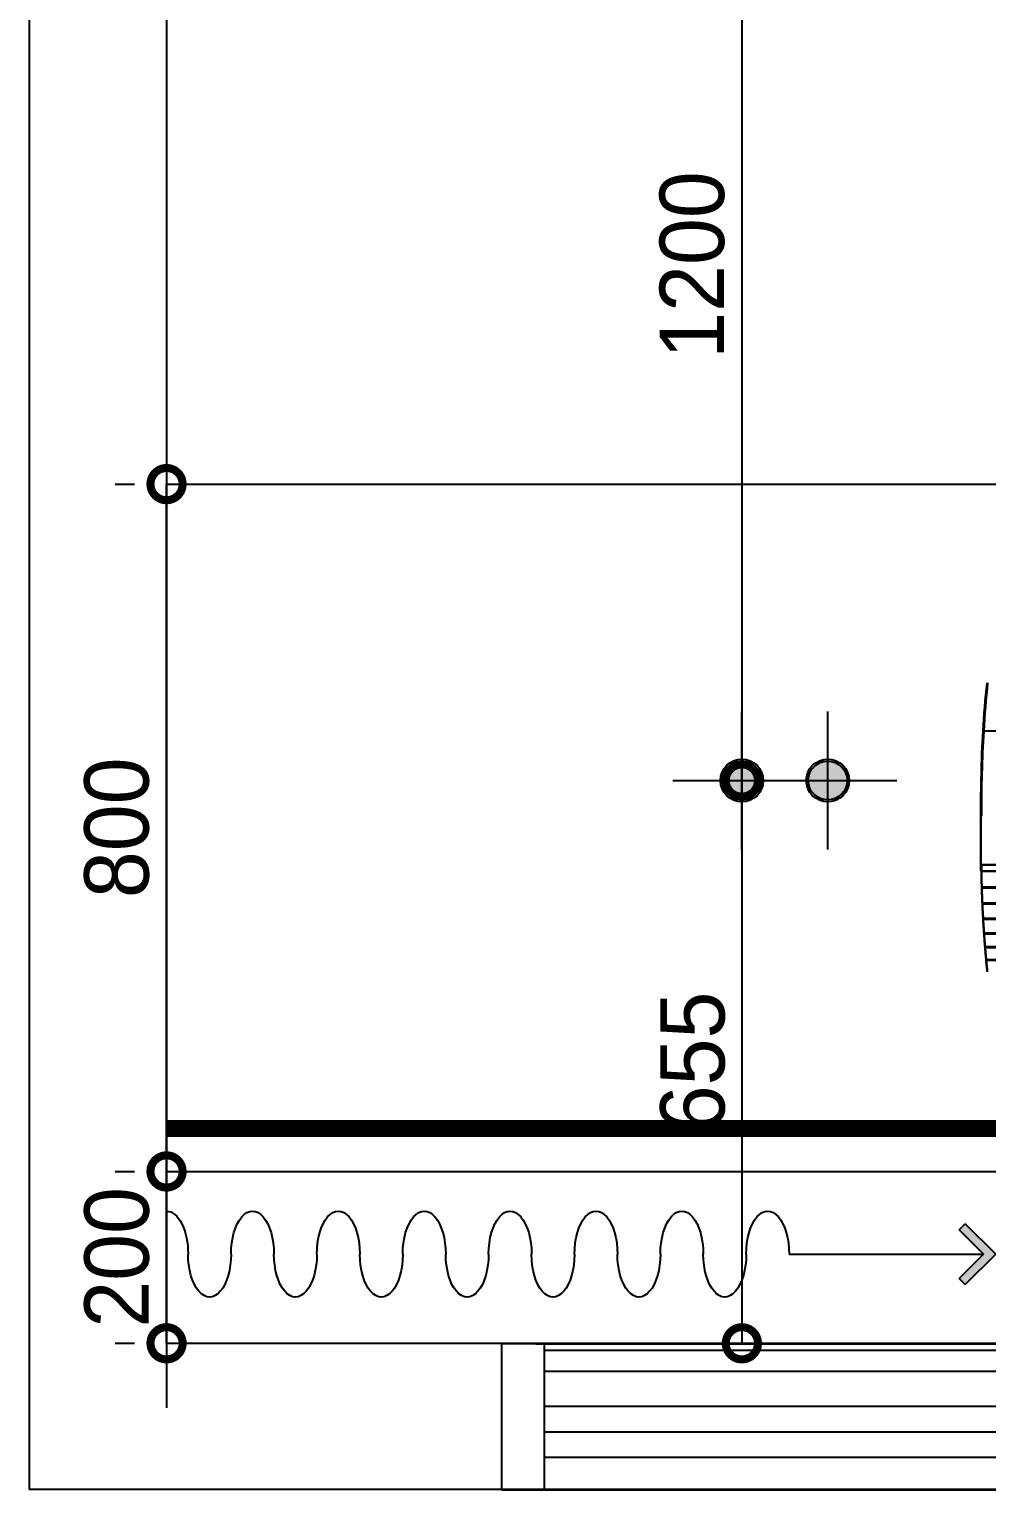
# Model space of a CAD drawing. Header units: millimetres. Extents: x 144680 to 246943, y -177515 to -149396.
# Drawn here: x 217732 to 218847, y -175230 to -173531 of the extents above; entities that cross this region are included whole.
import ezdxf

# ---------------------------------------------------------------- set-up
doc = ezdxf.new("R2010")
doc.units = ezdxf.units.MM
doc.header["$LTSCALE"] = 50
doc.linetypes.add('HID', pattern=[2.5, 1.5, -1])
for name, color, linetype in [('01. F-소품', 3, 'Continuous'), ('06-LIGHT', 4, 'Continuous'), ('07-DIM WAL', 5, 'Continuous'), ('3.기호.계단선', 30, 'Continuous'), ('CEIL-LIGHT', 7, 'Continuous'), ('RC-LIGHT', 7, 'Continuous'), ('WALL', 2, 'Continuous'), ('win', 4, 'Continuous')]:
    doc.layers.add(name, color=color, linetype=linetype)
doc.styles.add('스타일1', font='')
doc.styles.get('스타일1').set_extended_font_data('HYwulM')
doc.dimstyles.new('30', dxfattribs={"dimscale": 30, "dimtxt": 2.5, "dimasz": 2.5, "dimexe": 1.25, "dimexo": 2, "dimtad": 1, "dimdec": 0, "dimtxsty": '스타일1', "dimblk": 'DOTSMALL', "dimcen": 2.5, "dimclrd": 1, "dimclre": 1, "dimclrt": 2, "dimadec": 0, "dimazin": 0, "dimtfac": 1, "dimtix": 1, "dimtmove": 0, "dimatfit": 3, "dimldrblk": 'DOTSMALL', "dimfxl": 1.25, "dimarcsym": 0})

# ---------------------------------------------------------------- blocks, each defined once
blk = doc.blocks.new('vudauseeh')
at = {"layer": 'WALL', "color": 2}
for p, q in [((134460, -167830), (134460, -175230)), ((134620, -170750), (134620, -173600)), ((134620, -173600), (134620, -175060)), ((134620, -175060), (137660, -175060)), ((137860, -175230), (134460, -175230))]:
    blk.add_line(p, q, dxfattribs=at)
at = {"layer": 'win'}
for p, q in [((135050, -175060.5), (137570, -175060.5)), ((135060, -175133), (137560, -175133)), ((135060, -175133), (137560, -175133)), ((135060, -175230.5), (137560, -175230.5))]:
    blk.add_line(p, q, dxfattribs=at)
blk.add_lwpolyline([(135010, -175230.5), (135060, -175230.5), (135060, -175060.5), (135010, -175060.5)], close=True, dxfattribs=at)
for points in [[(135060, -175068), (136390, -175068), (136390, -175093), (135060, -175093)], [(135060, -175163), (136390, -175163), (136390, -175193), (135060, -175193)]]:
    blk.add_lwpolyline(points, dxfattribs=at)
blk = doc.blocks.new('cjswjdeh2')
blk.add_blockref('vudauseeh', (85552.9, 2316.5))
blk = doc.blocks.new('*U29')
at = {"color": 8}
for p, q in [((0.2, 194), (0, 194)), ((0, 194), (0, 194)), ((0.1, 190.6), (0.1, 190.6)), ((0.1, 190.5), (0.1, 190.5)), ((0.1, 189.4), (0.1, 189.4)), ((0.2, 193.2), (0.2, 193.2)), ((0.2, 186.8), (0.2, 186.8)), ((0.2, 186.8), (0.2, 186.8)), ((5.9, 91.5), (5.9, 91.5)), ((7.3, 75.5), (7.3, 75.5))]:
    blk.add_line(p, q, dxfattribs=at)
blk.add_arc((0.9, 193.8), 0.2, 90, 99.4283, dxfattribs=at)
for centre, major_axis, ratio, start_param, end_param in [((1.2, 194), (-1, -0.011), 0.000851, 5.81073, 6.230827), ((0.7, 193.8), (-0.5, 0.021), 0.710917, 0.074486, 0.971745), ((0.8, 194), (-0.436, 0.245), 0.699022, 0.689796, 1.432768), ((0.8, 194.1), (-0.393, 0.309), 0.676566, 0.870738, 1.553972), ((0.9, 193.8), (0.033, -0.197), 0.348188, 3.1344, 4.658358), ((0.9, 193.8), (0, -0.2), 0.351833, 3.141593, 4.716068), ((1, 193.8), (0, -0.2), 0.205027, 3.141593, 4.714452), ((1.1, 186.3), (0, -0.2), 0.201921, 4.714424, 6.229723), ((1.8, 166.3), (0.127, 0.79), 0.18902, 1.609012, 3.142438), ((1.8, 166.3), (0, -0.8), 0.192414, 4.720156, 6.283185), ((2.5, 146.3), (0.111, 0.792), 0.18309, 1.608242, 3.142333), ((2.6, 146.3), (0, -0.8), 0.1863, 4.724017, 6.283185), ((3.5, 127.3), (0.096, 0.794), 0.175481, 1.613044, 3.142228), ((3.5, 127.3), (0, -0.8), 0.179084, 4.733363, 6.283185), ((4.6, 109.3), (0.081, 0.796), 0.16865, 1.619684, 3.142132), ((4.6, 109.3), (0, -0.8), 0.172581, 4.743891, 6.283185), ((5.9, 92.3), (0.067, 0.797), 0.161273, 1.629867, 3.14204), ((5.9, 92.3), (0, -0.8), 0.165536, 4.757669, 6.283185), ((7.3, 76.3), (0, -0.8), 0.154906, 4.774382, 6.283185), ((7.2, 76.3), (0.052, 0.798), 0.150698, 1.642644, 3.141934)]:
    blk.add_ellipse(centre, major_axis=major_axis, ratio=ratio, start_param=start_param, end_param=end_param, dxfattribs=at)
for points, degree in [([(7.6, 420), (5.6, 400.1), (3.9, 380.1), (2.7, 360)], 3), ([(2.9, 360.2), (4.1, 380.2), (5.7, 400.1), (7.8, 420)], 3), ([(8.6, 420), (6.6, 400.1), (4.9, 380.1), (3.7, 360.1)], 3), ([(2.7, 360), (0.6, 324.7), (-0.3, 289.4), (0, 194)], 3), ([(0.2, 194), (-0.2, 289.4), (0.7, 324.7), (2.9, 360)], 3), ([(3.7, 360), (1.6, 324.9), (0.6, 289.6), (1, 254.4)], 3), ([(2.8, 360.1), (2.7, 360.1), (2.7, 360), (2.7, 360)], 3), ([(2.8, 360.1), (2.8, 360.1), (2.9, 360.1), (2.9, 360.2)], 3), ([(3.7, 360.1), (3.3, 360.2), (2.9, 360.2), (2.9, 360.2)], 3), ([(2.9, 360), (2.9, 360.1), (2.9, 360.1), (2.9, 360.2)], 3), ([(2.9, 360), (2.9, 360), (3.3, 360), (3.7, 360)], 3), ([(0.2, 193.2), (0.1, 192.4)], 1), ([(0.1, 191.9), (0.1, 190.6)], 1), ([(0.1, 190.5), (0.1, 190.6), (0.1, 190.7), (0.1, 190.9)], 3), ([(0.1, 190.5), (0.1, 190.5), (0.1, 190.5), (0.1, 190.5)], 3), ([(0.2, 193.8), (0.2, 193.9), (0.2, 193.9), (0.2, 194)], 3), ([(0.3, 194), (0.4, 194), (0.4, 194), (0.4, 194.1)], 3), ([(0.4, 186), (0.4, 186.2), (0.4, 186.3), (0.4, 186.5)], 3), ([(0.6, 186), (0.5, 186), (0.4, 186), (0.4, 186)], 3), ([(0.6, 186), (0.6, 186), (0.7, 186.1), (0.8, 186.1)], 3), ([(0.9, 193.8), (0.9, 193.8), (0.8, 193.8), (0.8, 193.8)], 3), ([(0.9, 194), (0.9, 194), (0.9, 194), (1, 194)], 3), ([(1, 194), (1.2, 194), (1.3, 194), (1.5, 194)], 3), ([(1, 186), (1.6, 186), (2.2, 186), (2.8, 186)], 3), ([(1, 186), (1, 186), (1, 186), (1, 186)], 3), ([(0.9, 166.5), (0.9, 166.1), (0.9, 165.8), (0.9, 165.5)], 3), ([(1.7, 166.3), (1.7, 166.3), (1.7, 166.3), (1.7, 166.3)], 3), ([(1.7, 165.5), (1.7, 165.5), (1.8, 165.5), (1.8, 165.5)], 3), ([(1.6, 146.5), (1.6, 146.1), (1.6, 145.8), (1.6, 145.5)], 3), ([(2.4, 146.3), (2.4, 146.3), (2.4, 146.3), (2.4, 146.3)], 3), ([(2.4, 145.5), (2.5, 145.5), (2.5, 145.5), (2.6, 145.5)], 3), ([(3.1, 145.5), (3.1, 145.5), (3.1, 145.5), (3.1, 145.5)], 3), ([(3.4, 127.3), (3.4, 127.3), (3.4, 127.3), (3.3, 127.3)], 3), ([(2.6, 126.5), (2.6, 126.5), (2.8, 126.6), (3.1, 126.6)], 3), ([(3.4, 126.5), (3.4, 126.5), (3.5, 126.5), (3.5, 126.5)], 3), ([(3.6, 109.4), (3.7, 109.1), (3.7, 108.8), (3.7, 108.5)], 3), ([(4.5, 109.3), (4.5, 109.3), (4.5, 109.3), (4.5, 109.3)], 3), ([(4.5, 108.5), (4.6, 108.5), (4.6, 108.5), (4.6, 108.5)], 3), ([(4.9, 92.4), (4.9, 92.1), (5, 91.8), (5, 91.5)], 3), ([(5.8, 92.3), (5.8, 92.3), (5.7, 92.3), (5.7, 92.3)], 3), ([(5.8, 91.5), (5.8, 91.5), (5.9, 91.5), (5.9, 91.5)], 3), ([(6.3, 76.3), (6.3, 76), (6.3, 75.8), (6.4, 75.5)], 3), ([(6.4, 75.5), (6.3, 75.5), (6.7, 75.6), (7.2, 75.7)], 3), ([(7.1, 76.3), (7.1, 76.3), (7.1, 76.3), (7.1, 76.3)], 3), ([(76.5, 76.2), (53.3, 76.2), (30.2, 76.2), (7.1, 76.3)], 3), ([(7.2, 75.5), (7.2, 75.5), (7.2, 75.5), (7.3, 75.5)], 3), ([(7.3, 75.5), (30.3, 75.5), (53.4, 75.5), (76.6, 75.5)], 3)]:
    blk.add_open_spline(points, degree=degree, dxfattribs=at)
for points, degree, knots in [([(3.7, 360.1), (3.7, 360.1), (3.7, 360), (3.7, 360), (3.7, 360), (3.7, 360)], 3, [0, 0, 0, 0, 0.99958, 0.99958, 1, 1, 1, 1]), ([(193.1, 360), (185, 360), (168.9, 360), (144.6, 360), (120.4, 360), (96.2, 360), (72.1, 360), (47.9, 360), (27.9, 360), (13.9, 360), (7.2, 360), (4.4, 360), (3.7, 360)], 3, [0, 0, 0, 0, 0.127521, 0.255042, 0.382563, 0.510084, 0.637605, 0.765126, 0.892647, 0.956408, 0.988288, 1, 1, 1, 1]), ([(0, 194), (0.1, 193.5), (0.1, 193.1), (0.1, 192.2), (0.1, 191.9), (0.1, 191.2), (0.1, 190.8), (0.1, 190.5)], 3, [0, 0, 0, 0, 0.399294, 0.399294, 0.699647, 0.699647, 1, 1, 1, 1]), ([(0.2, 193.2), (0.1, 192.7), (0.1, 192.3), (0.1, 191.4), (0.1, 191), (0.1, 190.6)], 3, [0, 0, 0, 0, 0.5, 0.5, 1, 1, 1, 1]), ([(0.1, 190.6), (0.1, 190.5), (0.1, 190.4), (0.1, 190.3), (0.1, 190.2), (0.1, 190), (0.1, 189.9), (0.1, 189.7), (0.1, 189.7), (0.1, 189.5), (0.1, 189.5), (0.1, 189.4)], 3, [0, 0, 0, 0, 0.214453, 0.214453, 0.429132, 0.429132, 0.640881, 0.640881, 0.851843, 0.851843, 1, 1, 1, 1]), ([(0.1, 189.4), (0.1, 189), (0.2, 188.6), (0.2, 187.7), (0.2, 187.2), (0.2, 186.8)], 3, [0, 0, 0, 0, 0.5, 0.5, 1, 1, 1, 1]), ([(0.2, 193.8), (0.2, 193.9), (0.3, 193.9), (0.3, 194), (0.3, 194), (0.3, 194)], 3, [0, 0, 0, 0, 0.894177, 0.894177, 1, 1, 1, 1]), ([(0.8, 193.8), (0.7, 193.8), (0.7, 193.8), (0.5, 193.7), (0.5, 193.7), (0.3, 193.6), (0.3, 193.5), (0.2, 193.4), (0.2, 193.3), (0.2, 193.2)], 3, [0, 0, 0, 0, 0.154456, 0.154456, 0.374956, 0.374956, 0.653826, 0.653826, 1, 1, 1, 1]), ([(0.2, 186.8), (0.2, 187), (0.2, 187.2), (0.2, 188.3), (0.2, 189.1), (0.2, 190.9), (0.2, 191.7), (0.2, 192.8), (0.2, 193), (0.2, 193.2)], 3, [0, 0, 0, 0, 0.092547, 0.092547, 0.500171, 0.500171, 0.907796, 0.907796, 1, 1, 1, 1]), ([(0.2, 186.8), (0.3, 186.7), (0.3, 186.7), (0.3, 186.5), (0.4, 186.5), (0.5, 186.3), (0.6, 186.3), (0.7, 186.3), (0.7, 186.3), (0.7, 186.3)], 3, [0, 0, 0, 0, 0.291599, 0.291599, 0.694986, 0.694986, 0.955686, 0.955686, 1, 1, 1, 1]), ([(0.3, 186.8), (0.3, 186.7), (0.3, 186.5), (0.5, 186.2), (0.7, 186.1), (0.8, 186.1)], 3, [0, 0, 0, 0, 0.370538, 0.716833, 1, 1, 1, 1]), ([(0.4, 194.1), (0.4, 194.1), (0.5, 194.1), (0.6, 194.2), (0.7, 194.2), (0.8, 194.3), (0.8, 194.3), (0.9, 194.3), (0.9, 194.3), (0.9, 194.4), (1, 194.4), (1, 194.4), (1, 194.4), (1, 194.4), (1, 194.4), (1, 194.4), (1, 194.4), (1, 194.4), (1, 194.4), (1, 194.4)], 3, [0, 0, 0, 0, 0.211843, 0.211843, 0.618776, 0.618776, 0.759942, 0.759942, 0.870728, 0.870728, 0.929874, 0.929874, 0.961875, 0.961875, 0.979256, 0.979256, 0.992466, 0.992466, 1, 1, 1, 1]), ([(0.4, 186), (0.5, 182.7), (0.5, 179.4), (0.7, 172.9), (0.7, 169.7), (0.8, 166.5)], 3, [0, 0, 0, 0, 0.504534, 0.504534, 1, 1, 1, 1]), ([(1.2, 185.8), (1.1, 185.8), (1, 185.8), (0.9, 185.9), (0.8, 185.9), (0.7, 185.9), (0.7, 186), (0.6, 186)], 3, [0, 0, 0, 0, 0.3816, 0.3816, 0.752011, 0.752011, 1, 1, 1, 1]), ([(0.7, 186.3), (0.7, 186.3), (0.7, 186.3), (0.8, 186.3), (0.9, 186.3), (1.1, 186.3)], 3, [0, 0, 0, 0, 0.159863, 0.159863, 1, 1, 1, 1]), ([(0.8, 186), (0.8, 186), (0.8, 186), (0.7, 186.1), (0.7, 186.1), (0.7, 186.1), (0.7, 186.1), (0.7, 186.1), (0.7, 186.1), (0.7, 186.1), (0.7, 186.2), (0.7, 186.2), (0.7, 186.2), (0.7, 186.2), (0.7, 186.3), (0.7, 186.3)], 3, [0, 0, 0, 0, 0.0305, 0.0305, 0.248677, 0.248677, 0.304697, 0.304697, 0.529926, 0.529926, 0.756562, 0.756562, 0.983109, 0.983109, 1, 1, 1, 1]), ([(1, 194.4), (1, 194.4), (1, 194.4), (1, 194.4), (1, 194.4), (1, 194.4), (1, 194.4), (1, 194.4), (1, 194.4), (1, 194.3), (1, 194.3), (1, 194.3), (1, 194.2), (0.9, 194.2), (0.9, 194.2), (0.9, 194.1), (0.9, 194), (0.8, 194)], 3, [0, 0, 0, 0, 0.013568, 0.013568, 0.037214, 0.037214, 0.068468, 0.068468, 0.126077, 0.126077, 0.232683, 0.232683, 0.432706, 0.432706, 0.68324, 0.68324, 1, 1, 1, 1]), ([(1.1, 186.1), (1, 186.1), (0.9, 186.1), (0.8, 186.1), (0.8, 186), (0.8, 186)], 3, [0, 0, 0, 0, 0.750656, 0.750656, 1, 1, 1, 1]), ([(0.8, 186), (0.8, 186), (0.8, 186), (0.8, 186), (0.8, 186), (0.8, 186), (0.9, 186), (0.9, 186), (1, 186), (1, 186)], 3, [0, 0, 0, 0, 0.113501, 0.113501, 0.256211, 0.256211, 0.505873, 0.505873, 1, 1, 1, 1]), ([(0.9, 193.9), (5.8, 193.9), (10.7, 193.9), (20.6, 193.9), (25.6, 193.9), (40.4, 193.9), (50.4, 193.9), (80.2, 193.9), (100.2, 193.9), (140.2, 193.9), (160.2, 193.9), (200.1, 193.9), (220.1, 193.9), (320.1, 193.9), (400, 193.9), (479.9, 193.9)], 3, [0, 0, 0, 0, 0.03125, 0.03125, 0.0625, 0.0625, 0.125, 0.125, 0.25, 0.25, 0.375, 0.375, 0.5, 0.5, 1, 1, 1, 1]), ([(479.9, 193.8), (400, 193.8), (320.1, 193.8), (220.2, 193.8), (200.2, 193.8), (160.2, 193.8), (140.2, 193.8), (100.3, 193.8), (80.3, 193.8), (50.4, 193.8), (40.5, 193.8), (25.6, 193.8), (20.7, 193.8), (10.8, 193.8), (5.8, 193.8), (0.9, 193.8)], 3, [0, 0, 0, 0, 0.5, 0.5, 0.625, 0.625, 0.75, 0.75, 0.875, 0.875, 0.9375, 0.9375, 0.96875, 0.96875, 1, 1, 1, 1]), ([(0.9, 193.8), (1, 193.4), (1, 193), (1, 191.7), (1, 190.9), (1, 189.1), (1, 188.3), (1, 187), (1, 186.6), (1.1, 186.3)], 3, [0, 0, 0, 0, 0.157944, 0.157944, 0.502409, 0.502409, 0.846873, 0.846873, 1, 1, 1, 1]), ([(1, 194.4), (4.9, 194.4), (8.8, 194.4), (16.6, 194.4), (20.5, 194.4), (32.3, 194.4), (40.1, 194.4), (63.7, 194.4), (79.5, 194.4), (111, 194.4), (126.8, 194.4), (158.4, 194.4), (174.2, 194.4), (190, 194.4)], 3, [0, 0, 0, 0, 0.0625, 0.0625, 0.125, 0.125, 0.25, 0.25, 0.5, 0.5, 0.75, 0.75, 1, 1, 1, 1]), ([(1.1, 186.3), (6, 186.3), (10.9, 186.3), (20.8, 186.3), (25.7, 186.3), (40.6, 186.3), (50.6, 186.3), (80.4, 186.3), (100.4, 186.3), (140.3, 186.3), (160.3, 186.3), (200.2, 186.3), (220.2, 186.3), (320.1, 186.3), (400, 186.3), (479.9, 186.3)], 3, [0, 0, 0, 0, 0.03125, 0.03125, 0.0625, 0.0625, 0.125, 0.125, 0.25, 0.25, 0.375, 0.375, 0.5, 0.5, 1, 1, 1, 1]), ([(479.9, 186.1), (400, 186.1), (320.1, 186.1), (220.2, 186.1), (200.3, 186.1), (160.3, 186.1), (140.3, 186.1), (100.4, 186.1), (80.4, 186.1), (50.6, 186.1), (40.6, 186.1), (25.8, 186.1), (20.8, 186.1), (10.9, 186.1), (6, 186.1), (1.1, 186.1)], 3, [0, 0, 0, 0, 0.5, 0.5, 0.625, 0.625, 0.75, 0.75, 0.875, 0.875, 0.9375, 0.9375, 0.96875, 0.96875, 1, 1, 1, 1]), ([(1.7, 166.3), (1.6, 169.6), (1.5, 172.9), (1.3, 179.4), (1.3, 182.6), (1.2, 185.8)], 3, [0, 0, 0, 0, 0.505483, 0.505483, 1, 1, 1, 1]), ([(189, 194), (186.1, 194), (183.1, 194), (160.1, 194), (140.1, 194), (100.2, 194), (80.2, 194), (50.3, 194), (40.4, 194), (25.5, 194), (20.6, 194), (10.9, 194), (6.2, 194), (1.5, 194)], 3, [0, 0, 0, 0, 0.047401, 0.047401, 0.366063, 0.366063, 0.684724, 0.684724, 0.844055, 0.844055, 0.92372, 0.92372, 1, 1, 1, 1]), ([(2.8, 186), (2.8, 186), (2.8, 186), (2.8, 186), (2.8, 186), (2.8, 186)], 3, [0, 0, 0, 0, 0.865418, 0.865418, 1, 1, 1, 1]), ([(2.8, 186), (7.7, 186), (12.7, 186), (22.5, 186), (27.4, 186), (42.3, 186), (52.2, 186), (81.9, 186), (101.8, 186), (141.6, 186), (161.5, 186), (201.2, 186), (221.1, 186), (320.6, 186), (400.2, 186), (479.7, 186)], 3, [0, 0, 0, 0, 0.03125, 0.03125, 0.0625, 0.0625, 0.125, 0.125, 0.25, 0.25, 0.375, 0.375, 0.5, 0.5, 1, 1, 1, 1]), ([(110.1, 185.7), (92, 185.7), (74, 185.7), (46.9, 185.7), (37.9, 185.7), (20.2, 185.7), (11.5, 185.7), (2.8, 185.7)], 3, [0, 0, 0, 0, 0.503675, 0.503675, 0.755513, 0.755513, 1, 1, 1, 1]), ([(0.8, 166.5), (0.8, 166.5), (0.8, 166.5), (0.8, 166.5), (0.9, 166.4), (0.9, 166.4), (0.9, 166.4), (1, 166.4), (1.1, 166.3), (1.2, 166.3), (1.3, 166.3), (1.5, 166.3), (1.6, 166.3), (1.7, 166.3)], 3, [0, 0, 0, 0, 0.004657, 0.004657, 0.171177, 0.171177, 0.329676, 0.329676, 0.60266, 0.60266, 0.791779, 0.791779, 1, 1, 1, 1]), ([(0.8, 166.5), (0.8, 166.5), (0.8, 166.5), (0.8, 166.4), (0.9, 166.3), (0.9, 166.2), (0.9, 166.1), (1, 165.9), (1.1, 165.8), (1.3, 165.7), (1.3, 165.6), (1.5, 165.6), (1.6, 165.5), (1.7, 165.5)], 3, [0, 0, 0, 0, 0.004657, 0.004657, 0.171178, 0.171178, 0.329678, 0.329678, 0.602664, 0.602664, 0.791782, 0.791782, 1, 1, 1, 1]), ([(0.9, 165.5), (0.9, 165.5), (0.9, 165.5), (0.9, 164.8), (0.9, 164.2), (1, 161), (1.1, 158.4), (1.3, 154.2), (1.3, 152.5), (1.4, 149.3), (1.5, 147.9), (1.6, 146.5)], 3, [0, 0, 0, 0, 0.000003, 0.000003, 0.105523, 0.105523, 0.506415, 0.506415, 0.773572, 0.773572, 1, 1, 1, 1]), ([(110.1, 166.3), (92, 166.3), (73.8, 166.3), (46.7, 166.3), (37.6, 166.3), (19.6, 166.3), (10.6, 166.3), (1.7, 166.3)], 3, [0, 0, 0, 0, 0.5, 0.5, 0.75, 0.75, 1, 1, 1, 1]), ([(2.4, 146.3), (2.3, 147.8), (2.3, 149.3), (2.1, 152.5), (2.1, 154.2), (1.9, 158.5), (1.8, 161.1), (1.7, 164.2), (1.7, 164.9), (1.7, 165.5), (1.7, 165.5), (1.7, 165.5)], 3, [0, 0, 0, 0, 0.235766, 0.235766, 0.501866, 0.501866, 0.901174, 0.901174, 0.999997, 0.999997, 1, 1, 1, 1]), ([(1.8, 165.5), (7.5, 165.5), (13.3, 165.5), (24.8, 165.5), (30.5, 165.5), (47.8, 165.5), (59.3, 165.5), (70.9, 165.5)], 3, [0, 0, 0, 0, 0.25, 0.25, 0.5, 0.5, 1, 1, 1, 1]), ([(57.9, 165.3), (49, 165.3), (40, 165.3), (22.2, 165.3), (13.2, 165.3), (4.4, 165.3)], 3, [0, 0, 0, 0, 0.5, 0.5, 1, 1, 1, 1]), ([(1.6, 146.5), (1.6, 146.5), (1.6, 146.5), (1.6, 146.4), (1.6, 146.4), (1.6, 146.4), (1.6, 146.4), (1.7, 146.4), (1.8, 146.3), (2, 146.3), (2, 146.3), (2.2, 146.3), (2.3, 146.3), (2.4, 146.3)], 3, [0, 0, 0, 0, 0.004636, 0.004636, 0.174157, 0.174157, 0.335163, 0.335163, 0.60541, 0.60541, 0.79332, 0.79332, 1, 1, 1, 1]), ([(1.6, 146.5), (1.6, 146.5), (1.6, 146.5), (1.6, 146.4), (1.6, 146.3), (1.6, 146.1), (1.7, 146.1), (1.8, 145.9), (1.8, 145.8), (2, 145.7), (2.1, 145.6), (2.2, 145.6), (2.3, 145.5), (2.4, 145.5)], 3, [0, 0, 0, 0, 0.004636, 0.004636, 0.174161, 0.174161, 0.335167, 0.335167, 0.60541, 0.60541, 0.793318, 0.793318, 1, 1, 1, 1]), ([(1.6, 145.5), (1.6, 145.5), (1.6, 145.5), (1.6, 144.9), (1.7, 144.2), (1.8, 141.2), (1.9, 138.8), (2.1, 134.8), (2.2, 133.1), (2.4, 130.2), (2.4, 128.8), (2.5, 127.4)], 3, [0, 0, 0, 0, 0.000003, 0.000003, 0.104408, 0.104408, 0.506463, 0.506463, 0.77438, 0.77438, 1, 1, 1, 1]), ([(71.6, 146.3), (60, 146.3), (48.4, 146.3), (25.4, 146.3), (13.8, 146.3), (2.4, 146.3)], 3, [0, 0, 0, 0, 0.5, 0.5, 1, 1, 1, 1]), ([(3.3, 127.3), (3.3, 128.7), (3.2, 130.1), (3, 133.2), (2.9, 134.8), (2.7, 138.9), (2.6, 141.3), (2.5, 144.3), (2.5, 144.9), (2.4, 145.5), (2.4, 145.5), (2.4, 145.5)], 3, [0, 0, 0, 0, 0.235564, 0.235564, 0.502554, 0.502554, 0.903218, 0.903218, 0.999997, 0.999997, 1, 1, 1, 1]), ([(2.6, 145.5), (14, 145.5), (25.5, 145.5), (48.5, 145.5), (60.1, 145.5), (71.6, 145.5)], 3, [0, 0, 0, 0, 0.5, 0.5, 1, 1, 1, 1]), ([(2.5, 127.4), (2.5, 127.4), (2.5, 127.4), (2.5, 127.4), (2.5, 127.4), (2.6, 127.4), (2.6, 127.4), (2.7, 127.3), (2.8, 127.3), (2.9, 127.3), (3, 127.3), (3.2, 127.3), (3.2, 127.3), (3.3, 127.3)], 3, [0, 0, 0, 0, 0.004615, 0.004615, 0.177178, 0.177178, 0.340689, 0.340689, 0.607806, 0.607806, 0.79476, 0.79476, 1, 1, 1, 1]), ([(2.5, 127.4), (2.5, 127.4), (2.5, 127.4), (2.5, 127.4), (2.5, 127.3), (2.6, 127.1), (2.6, 127.1), (2.7, 126.9), (2.8, 126.8), (3, 126.7), (3, 126.6), (3.2, 126.5), (3.3, 126.5), (3.4, 126.5)], 3, [0, 0, 0, 0, 0.004615, 0.004615, 0.177182, 0.177182, 0.340693, 0.340693, 0.607806, 0.607806, 0.794758, 0.794758, 1, 1, 1, 1]), ([(2.5, 127.4), (2.5, 127.3), (2.5, 127.1), (2.6, 126.8), (2.6, 126.6), (2.6, 126.5), (2.6, 126.5), (2.6, 126.5)], 3, [0, 0, 0, 0, 0.584735, 0.584735, 0.999937, 0.999937, 1, 1, 1, 1]), ([(72.6, 127.3), (61, 127.3), (49.4, 127.3), (26.3, 127.3), (14.8, 127.3), (3.4, 127.3)], 3, [0, 0, 0, 0, 0.5, 0.5, 1, 1, 1, 1]), ([(2.6, 126.5), (2.6, 126.5), (2.6, 126.5), (2.6, 125.2), (2.7, 123.8), (2.9, 120.9), (3, 119.4), (3.2, 116.3), (3.3, 114.8), (3.5, 112), (3.5, 110.7), (3.6, 109.4)], 3, [0, 0, 0, 0, 0.000004, 0.000004, 0.237138, 0.237138, 0.506455, 0.506455, 0.775615, 0.775615, 1, 1, 1, 1]), ([(4.5, 109.3), (4.4, 110.6), (4.3, 112), (4.1, 114.9), (4, 116.4), (3.8, 119.5), (3.7, 121), (3.5, 123.9), (3.5, 125.2), (3.4, 126.5)], 3, [0, 0, 0, 0, 0.234873, 0.234873, 0.503118, 0.503118, 0.771519, 0.771519, 1, 1, 1, 1]), ([(3.5, 126.5), (14.9, 126.5), (26.4, 126.5), (49.5, 126.5), (61.1, 126.5), (72.6, 126.5)], 3, [0, 0, 0, 0, 0.5, 0.5, 1, 1, 1, 1]), ([(3.6, 109.4), (3.6, 109.4), (3.6, 109.4), (3.6, 109.4), (3.6, 109.4), (3.7, 109.4), (3.7, 109.4), (3.8, 109.3), (3.9, 109.3), (4, 109.3), (4.1, 109.3), (4.3, 109.3), (4.4, 109.3), (4.5, 109.3)], 3, [0, 0, 0, 0, 0.004597, 0.004597, 0.179593, 0.179593, 0.345083, 0.345083, 0.60954, 0.60954, 0.795855, 0.795855, 1, 1, 1, 1]), ([(3.6, 109.4), (3.6, 109.4), (3.6, 109.4), (3.6, 109.3), (3.7, 109.3), (3.7, 109.1), (3.7, 109), (3.8, 108.9), (3.9, 108.8), (4.1, 108.7), (4.2, 108.6), (4.3, 108.5), (4.4, 108.5), (4.5, 108.5)], 3, [0, 0, 0, 0, 0.004597, 0.004597, 0.179597, 0.179597, 0.345088, 0.345088, 0.609538, 0.609538, 0.795853, 0.795853, 1, 1, 1, 1]), ([(73.8, 109.3), (62.2, 109.3), (50.6, 109.3), (27.5, 109.3), (16, 109.3), (4.5, 109.3)], 3, [0, 0, 0, 0, 0.5, 0.5, 1, 1, 1, 1]), ([(3.7, 108.5), (3.7, 108.5), (3.7, 108.5), (3.7, 108), (3.8, 107.4), (4, 104.7), (4.1, 102.5), (4.4, 98.9), (4.5, 97.5), (4.7, 94.8), (4.8, 93.6), (4.9, 92.4)], 3, [0, 0, 0, 0, 0.000004, 0.000004, 0.099857, 0.099857, 0.50649, 0.50649, 0.77742, 0.77742, 1, 1, 1, 1]), ([(5.7, 92.3), (5.6, 93.5), (5.5, 94.8), (5.3, 97.5), (5.2, 99), (4.9, 102.7), (4.8, 104.8), (4.6, 107.5), (4.6, 108), (4.5, 108.5), (4.5, 108.5), (4.5, 108.5)], 3, [0, 0, 0, 0, 0.233824, 0.233824, 0.504066, 0.504066, 0.909668, 0.909668, 0.999996, 0.999996, 1, 1, 1, 1]), ([(4.6, 108.5), (16.1, 108.5), (27.6, 108.5), (50.7, 108.5), (62.2, 108.5), (73.8, 108.5)], 3, [0, 0, 0, 0, 0.5, 0.5, 1, 1, 1, 1]), ([(4.9, 92.4), (4.9, 92.4), (4.9, 92.4), (4.9, 92.4), (4.9, 92.4), (5, 92.4), (5, 92.3), (5.1, 92.3), (5.2, 92.3), (5.3, 92.3), (5.4, 92.3), (5.6, 92.3), (5.6, 92.3), (5.7, 92.3)], 3, [0, 0, 0, 0, 0.004579, 0.004579, 0.181838, 0.181838, 0.349144, 0.349144, 0.6109, 0.6109, 0.796796, 0.796796, 1, 1, 1, 1]), ([(4.9, 92.4), (4.9, 92.4), (4.9, 92.4), (4.9, 92.3), (4.9, 92.3), (5, 92.1), (5, 92), (5.1, 91.9), (5.2, 91.8), (5.4, 91.6), (5.4, 91.6), (5.6, 91.5), (5.7, 91.5), (5.8, 91.5)], 3, [0, 0, 0, 0, 0.004579, 0.004579, 0.181841, 0.181841, 0.349149, 0.349149, 0.610898, 0.610898, 0.796793, 0.796793, 1, 1, 1, 1]), ([(5, 91.5), (5, 91.5), (5, 91.5), (5, 91), (5.1, 90.5), (5.3, 88), (5.4, 85.9), (5.7, 82.5), (5.8, 81.1), (6.1, 78.6), (6.2, 77.5), (6.3, 76.4)], 3, [0, 0, 0, 0, 0.000004, 0.000004, 0.096735, 0.096735, 0.506429, 0.506429, 0.779373, 0.779373, 1, 1, 1, 1]), ([(75.1, 92.3), (69.3, 92.3), (63.5, 92.3), (51.8, 92.3), (45.9, 92.3), (33.4, 92.3), (26.8, 92.3), (15.4, 92.3), (10.6, 92.3), (5.8, 92.3)], 3, [0, 0, 0, 0, 0.249054, 0.249054, 0.505367, 0.505367, 0.790188, 0.790188, 1, 1, 1, 1]), ([(7.1, 76.3), (7, 77.4), (6.9, 78.6), (6.7, 81.2), (6.6, 82.6), (6.3, 86), (6.1, 88.1), (5.9, 90.6), (5.9, 91.1), (5.8, 91.5), (5.8, 91.5), (5.8, 91.5)], 3, [0, 0, 0, 0, 0.232545, 0.232545, 0.504897, 0.504897, 0.913704, 0.913704, 0.999996, 0.999996, 1, 1, 1, 1]), ([(5.9, 91.5), (10.7, 91.5), (15.5, 91.5), (26.9, 91.5), (33.5, 91.5), (46, 91.5), (51.9, 91.5), (63.6, 91.5), (69.4, 91.5), (75.2, 91.5)], 3, [0, 0, 0, 0, 0.20974, 0.20974, 0.494552, 0.494552, 0.750903, 0.750903, 1, 1, 1, 1]), ([(6.3, 76.4), (6.3, 76.4), (6.3, 76.4), (6.3, 76.4), (6.3, 76.4), (6.3, 76.4), (6.3, 76.4), (6.3, 76.3), (6.4, 76.3), (6.5, 76.3), (6.5, 76.3), (6.7, 76.3), (6.8, 76.2), (6.9, 76.2), (7, 76.2), (7.1, 76.3)], 3, [0, 0, 0, 0, 0.004554, 0.004554, 0.044272, 0.044272, 0.184889, 0.184889, 0.355045, 0.355045, 0.613023, 0.613023, 0.798214, 0.798214, 1, 1, 1, 1]), ([(6.3, 76.4), (6.3, 76.4), (6.3, 76.4), (6.3, 76.4), (6.3, 76.4), (6.3, 76.3), (6.3, 76.2), (6.3, 76.1), (6.4, 76), (6.5, 75.8), (6.6, 75.8), (6.8, 75.6), (6.8, 75.6), (7, 75.5), (7.1, 75.5), (7.2, 75.5)], 3, [0, 0, 0, 0, 0.004555, 0.004555, 0.044275, 0.044275, 0.184893, 0.184893, 0.355049, 0.355049, 0.61302, 0.61302, 0.79821, 0.79821, 1, 1, 1, 1]), ([(6.4, 75.5), (6.4, 75.5), (6.4, 75.5), (6.4, 75.1), (6.4, 74.6), (6.7, 72.2), (6.8, 70.3), (7.1, 67.1), (7.3, 65.8), (7.5, 63.5), (7.6, 62.4), (7.7, 61.4)], 3, [0, 0, 0, 0, 0.000004, 0.000004, 0.093122, 0.093122, 0.506225, 0.506225, 0.781415, 0.781415, 1, 1, 1, 1]), ([(8.6, 61.2), (8.5, 62.3), (8.4, 63.4), (8.1, 65.8), (8, 67.1), (7.7, 70.4), (7.5, 72.4), (7.3, 74.7), (7.2, 75.1), (7.2, 75.5), (7.2, 75.5), (7.2, 75.5)], 3, [0, 0, 0, 0, 0.231179, 0.231179, 0.505815, 0.505815, 0.918087, 0.918087, 0.999996, 0.999996, 1, 1, 1, 1]), ([(7.3, 75.5), (23.1, 75.5), (41.4, 75.5), (58.6, 75.5), (76.6, 75.5)], 2, [0, 0, 0, 0.492905, 0.492905, 1, 1, 1])]:
    blk.add_open_spline(points, degree=degree, knots=knots, dxfattribs=at)
blk = doc.blocks.new('acqkd')
at = {"layer": '06-LIGHT', "xscale": 0.9375580759604136, "yscale": 0.9375580759604136, "zscale": 0.9375580759604136, "rotation": 359.9999999999999}
blk.add_blockref('*U29', (1570160.1, 1746418.5), dxfattribs=at)
blk = doc.blocks.new('FFSFDF')
at = {"layer": '01. F-소품'}
blk.add_hatch(color=8, dxfattribs=at).paths.add_polyline_path([(1567672.9, 1746751.1), (1567679.9, 1746744.1), (1567715.3, 1746779.4), (1567679.9, 1746814.8), (1567672.9, 1746807.7), (1567701.2, 1746779.4)])
at = {"layer": '01. F-소품', "color": 8}
for p, q in [((1567672.9, 1746807.7), (1567679.9, 1746814.8)), ((1567474.8, 1746779.4), (1567701.2, 1746779.4)), ((1567672.9, 1746751.1), (1567679.9, 1746744.1))]:
    blk.add_line(p, q, dxfattribs=at)
for points in [[(1567672.9, 1746807.7), (1567701.2, 1746779.4), (1567672.9, 1746751.1)], [(1567679.9, 1746814.8), (1567715.3, 1746779.4), (1567679.9, 1746744.1)]]:
    blk.add_lwpolyline(points, dxfattribs=at)
for centre, start_param, end_param in [((1566799.8, 1746779.4), 1.570796, 4.712389), ((1566899.8, 1746779.4), 1.570796, 4.712389), ((1566999.8, 1746779.4), 1.570796, 4.712389), ((1567099.8, 1746779.4), 1.570796, 4.712389), ((1567199.8, 1746779.4), 1.570796, 4.712389), ((1567299.8, 1746779.4), 1.570796, 4.712389), ((1567399.8, 1746779.4), 1.570796, 4.712389), ((1566749.8, 1746779.4), 6.283185, 7.853982), ((1566849.8, 1746779.4), 4.712389, 7.853982), ((1566949.8, 1746779.4), 4.712389, 7.853982), ((1567049.8, 1746779.4), 4.712389, 7.853982), ((1567149.8, 1746779.4), 4.712389, 7.853982), ((1567249.8, 1746779.4), 4.712389, 7.853982), ((1567349.8, 1746779.4), 4.712389, 7.853982), ((1567449.8, 1746779.4), 4.712389, 7.853982)]:
    blk.add_ellipse(centre, major_axis=(0, -50), ratio=0.5, start_param=start_param, end_param=end_param, dxfattribs=at)
blk = doc.blocks.new('1')
at = {"linetype": 'Continuous'}
h = blk.add_hatch(color=4, dxfattribs=at)
h.dxf.hatch_style = 1
edge = h.paths.add_edge_path()
edge.add_arc((11539653.5, -14273503.8), 37.5, 0, 360)
at = {"color": 1, "linetype": 'Continuous'}
for p, q in [((11539653.5, -14273637.1), (11539653.5, -14273370.5)), ((11539520.2, -14273503.8), (11539786.8, -14273503.8))]:
    blk.add_line(p, q, dxfattribs=at)
at = {"color": 4, "linetype": 'Continuous'}
for radius in [41.5, 37.5]:
    blk.add_circle((11539653.5, -14273503.8), radius, dxfattribs=at)
blk = doc.blocks.new('_DOTSMALL')
at = {"color": 0, "linetype": 'ByBlock', "const_width": 0.5}
blk.add_lwpolyline([(-0.0625, 0, 1), (0.0625, 0, 1)], format="xyb", close=True, dxfattribs=at)
blk = doc.blocks.new('*D154')
at = {"layer": '07-DIM WAL', "color": 1, "lineweight": -2, "transparency": 16777216}
for p, q in [((218502.2, -173205), (218524.7, -173205)), ((218562.2, -173205), (218562.2, -174405)), ((218502.2, -174405), (218524.7, -174405))]:
    blk.add_line(p, q, dxfattribs=at)
at = {"layer": 'Defpoints', "color": 0, "transparency": 16777216}
for p in [(218562.2, -173205), (218562.2, -174405), (218562.2, -174405)]:
    blk.add_point(p, dxfattribs=at)
at = {"layer": '07-DIM WAL', "color": 1, "lineweight": -2, "transparency": 16777216, "xscale": 75, "yscale": 75, "zscale": 75}
for p, rotation in [((218562.2, -173205), 90), ((218562.2, -174405), 270)]:
    blk.add_blockref('_DOTSMALL', p, dxfattribs=dict(at, rotation=rotation))
at = {"layer": '07-DIM WAL', "color": 2, "transparency": 16777216, "insert": (218504.5, -173805), "char_height": 75, "attachment_point": 5, "rotation": 90, "style": '스타일1'}
blk.add_mtext('1200', dxfattribs=at)
blk = doc.blocks.new('*D155')
at = {"layer": '07-DIM WAL', "color": 1, "lineweight": -2, "transparency": 16777216}
for p, q in [((218502.2, -174405), (218524.7, -174405)), ((218562.2, -174405), (218562.2, -175060)), ((218502.2, -175060), (218524.7, -175060))]:
    blk.add_line(p, q, dxfattribs=at)
at = {"layer": 'Defpoints', "color": 0, "transparency": 16777216}
for p in [(218562.2, -174405), (218562.2, -175060), (218562.2, -175060)]:
    blk.add_point(p, dxfattribs=at)
at = {"layer": '07-DIM WAL', "color": 1, "lineweight": -2, "transparency": 16777216, "xscale": 75, "yscale": 75, "zscale": 75}
for p, rotation in [((218562.2, -174405), 90), ((218562.2, -175060), 270)]:
    blk.add_blockref('_DOTSMALL', p, dxfattribs=dict(at, rotation=rotation))
at = {"layer": '07-DIM WAL', "color": 2, "transparency": 16777216, "insert": (218505.1, -174732.5), "char_height": 75, "attachment_point": 5, "rotation": 90, "style": '스타일1'}
blk.add_mtext('655', dxfattribs=at)
blk = doc.blocks.new('*D156')
at = {"layer": '07-DIM WAL', "color": 1, "lineweight": -2, "transparency": 16777216}
for p, q in [((217892.2, -174785), (217892.2, -175135)), ((217832.2, -174860), (217854.7, -174860)), ((217832.2, -175060), (217854.7, -175060))]:
    blk.add_line(p, q, dxfattribs=at)
at = {"layer": 'Defpoints', "color": 0, "transparency": 16777216}
for p in [(217892.2, -174860), (217892.2, -175060), (217892.2, -175060)]:
    blk.add_point(p, dxfattribs=at)
at = {"layer": '07-DIM WAL', "color": 1, "lineweight": -2, "transparency": 16777216, "xscale": 75, "yscale": 75, "zscale": 75}
for p, rotation in [((217892.2, -174860), 270), ((217892.2, -175060), 90)]:
    blk.add_blockref('_DOTSMALL', p, dxfattribs=dict(at, rotation=rotation))
at = {"layer": '07-DIM WAL', "color": 2, "transparency": 16777216, "insert": (217834.5, -174960), "char_height": 75, "attachment_point": 5, "rotation": 90, "style": '스타일1'}
blk.add_mtext('200', dxfattribs=at)
blk = doc.blocks.new('*D157')
at = {"layer": '07-DIM WAL', "color": 1, "lineweight": -2, "transparency": 16777216}
for p, q in [((217832.2, -174060), (217854.7, -174060)), ((217892.2, -174860), (217892.2, -174060)), ((217832.2, -174860), (217854.7, -174860))]:
    blk.add_line(p, q, dxfattribs=at)
at = {"layer": 'Defpoints', "color": 0, "transparency": 16777216}
for p in [(217892.2, -174060), (217892.2, -174060), (217892.2, -174860)]:
    blk.add_point(p, dxfattribs=at)
at = {"layer": '07-DIM WAL', "color": 1, "lineweight": -2, "transparency": 16777216, "xscale": 75, "yscale": 75, "zscale": 75}
for p, rotation in [((217892.2, -174060), 90), ((217892.2, -174860), 270)]:
    blk.add_blockref('_DOTSMALL', p, dxfattribs=dict(at, rotation=rotation))
at = {"layer": '07-DIM WAL', "color": 2, "transparency": 16777216, "insert": (217834.4, -174460), "char_height": 75, "attachment_point": 5, "rotation": 90, "style": '스타일1'}
blk.add_mtext('800', dxfattribs=at)

msp = doc.modelspace()

# ---------------------------------------------------------------- linework, layer by layer
at = {"layer": '3.기호.계단선', "color": 10, "linetype": 'HID', "const_width": 20}
msp.add_lwpolyline([(217892.2, -174810), (220932.2, -174810)], dxfattribs=at)
at = {"layer": 'CEIL-LIGHT'}
msp.add_line((217892.2, -174060), (220932.2, -174060), dxfattribs=at)
msp.add_lwpolyline([(217892.2, -175060), (217892.2, -174860), (220932.2, -174860), (220932.2, -175060)], dxfattribs=at)

# ---------------------------------------------------------------- block references
msp.add_blockref('cjswjdeh2', (-2280.7, -2316.5))
at = {"color": 0}
msp.add_blockref('acqkd', (-1351319.7, -1921103.5), dxfattribs=at)
at = {"color": 0, "xscale": -1, "rotation": 180}
msp.add_blockref('FFSFDF', (-1348857.5, 1571823.2), dxfattribs=at)
at = {"layer": 'RC-LIGHT', "xscale": 0.6024096385271789, "yscale": 0.6024096385271789, "zscale": 0.6024096385271789}
for p in [(-6733036.3, 8424091.3), (-6732936.3, 8424091.3)]:
    msp.add_blockref('1', p, dxfattribs=at)

# ---------------------------------------------------------------- dimensions: what is measured, and where the dimension line sits
at = {"layer": '07-DIM WAL'}
for base, p1, p2, picture, middle in [((218562.2, -174405), (218562.2, -173205), (218562.2, -174405), '*D154', (218504.5, -173805)), ((217892.2, -174060), (217892.2, -174860), (217892.2, -174060), '*D157', (217834.4, -174460)), ((218562.2, -175060), (218562.2, -174405), (218562.2, -175060), '*D155', (218505.1, -174732.5)), ((217892.2, -175060), (217892.2, -174860), (217892.2, -175060), '*D156', (217834.5, -174960))]:
    dim = msp.add_linear_dim(base=base, p1=p1, p2=p2, angle=90, dimstyle='30', dxfattribs=at)
    dim.commit()
    dim.dimension.update_dxf_attribs({"geometry": picture, "text_midpoint": middle})

doc.saveas('drawing.dxf')
